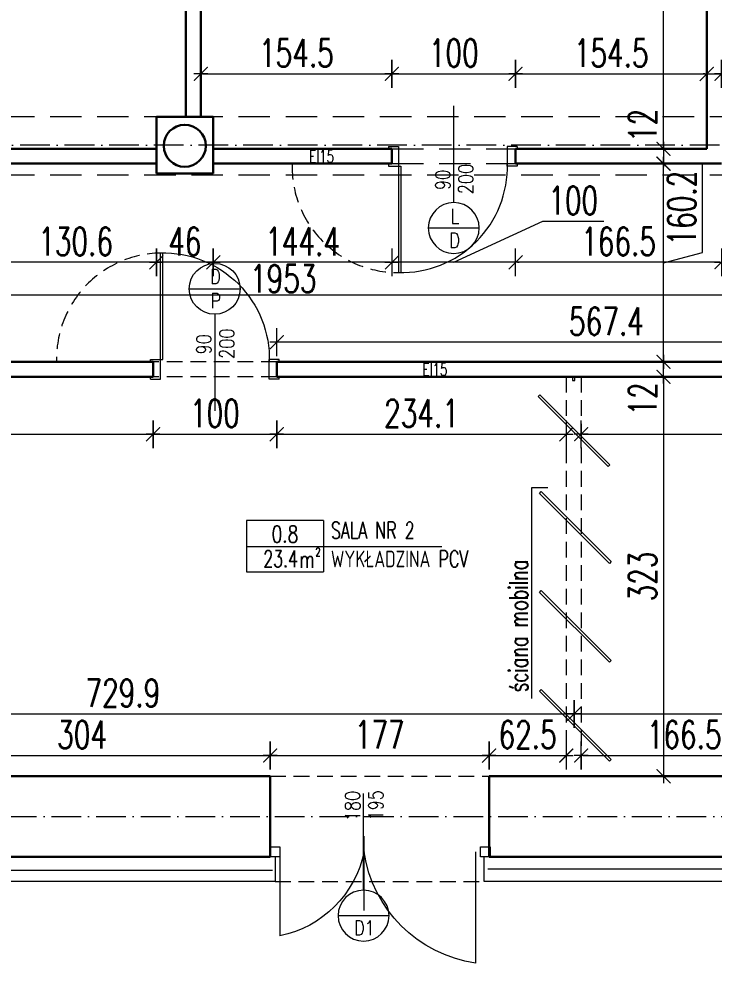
# Model space of a CAD drawing. Header units: millimetres. Extents: x -105266 to 178069, y 491 to 168574.
# Drawn here: x -44138 to -43576, y 55694 to 56457 of the extents above; entities that cross this region are included whole.
import ezdxf
from ezdxf.enums import TextEntityAlignment as Align

# ---------------------------------------------------------------- set-up
doc = ezdxf.new("R2010")
doc.units = ezdxf.units.MM
doc.linetypes.add('ACAD_ISO10W100', pattern=[18, 12, -3, 0, -3])
doc.linetypes.add('DASHED', pattern=[19.05, 12.7, -6.35])
doc.layers.get('defpoints').update_dxf_attribs({"color": 4})
for name, color, linetype, lineweight in [('A-izolacja', 4, 'BATTING', 5), ('A-murowane', 2, 'Continuous', 30), ('A-nad', 4, 'DASHED', 15), ('A-wykończenia', 6, 'Continuous', 13), ('A01_OSIE', 9, 'ACAD_ISO10W100', 9), ('A05_SCIANY', 1, 'Continuous', 20), ('A07_DRZWI_OKNA', 4, 'Continuous', 5), ('A08_OPIS DRZWI_OKIEN', 9, 'Continuous', 9), ('A16_OPIS_POM', 2, 'Continuous', 9), ('A17_OPIS_WARSTW', 32, 'Continuous', 9), ('stolarka', 1, 'Continuous', 5)]:
    doc.layers.add(name, color=color, linetype=linetype, lineweight=lineweight)
doc.styles.add('ROMANS', font='romans', dxfattribs={"width": 0.7})
doc.styles.add('WYM', font='ROMANS.SHX', dxfattribs={"width": 0.75})
doc.linetypes.add('BATTING', pattern='A,0.00254,-2.54,[134,ltypeshp.shx,S=2.54,R=0,X=-2.54,Y=0],-5.08,[134,ltypeshp.shx,S=2.54,R=180,X=2.54,Y=0],-2.54', length=10.16254)
doc.dimstyles.new('PM-100', dxfattribs={"dimscale": 2.8, "dimtxt": 8, "dimasz": 0.5, "dimexe": 0, "dimexo": 0, "dimgap": 2, "dimtad": 1, "dimdec": 1, "dimrnd": 0.1, "dimzin": 13, "dimdsep": 46, "dimtxsty": 'ROMANS', "dimblk": 'Q', "dimcen": 0, "dimse1": 1, "dimse2": 1, "dimclrd": 256, "dimclre": 251, "dimclrt": 41, "dimadec": 1, "dimazin": 0, "dimtfac": 1, "dimtdec": 1, "dimtix": 1, "dimtmove": 1, "dimatfit": 0, "dimldrblk": 'NONE', "dimfxl": 1, "dimtolj": 1, "dimtzin": 13, "dimlwd": -1, "dimlwe": 0, "dimarcsym": 0})

# ---------------------------------------------------------------- blocks, each defined once
blk = doc.blocks.new('drzwi opis')
for p, q in [((-29.3, 124.9), (29.3, 124.9)), ((0, 95.6), (0, -15.6))]:
    blk.add_line(p, q)
blk.add_circle((0, 124.9), 29.3)
at = {"style": 'ROMANS', "width": 0.7}
for tag, p in [('WDNR', (1.1, 127.5)), ('WDPPOZ', (0, 102.7))]:
    blk.add_attdef(tag, text='', height=17, dxfattribs=at).set_placement(p, align=Align.CENTER)
for tag, p in [('WDS', (-4.1, -6)), ('WDH', (22.5, -6.4))]:
    blk.add_attdef(tag, text='', height=17, rotation=90, dxfattribs=at).set_placement(p, align=Align.CENTER)
blk = doc.blocks.new('opis-pomieszczenie')
for p, q in [((0, 21.79), (0, -21.42)), ((-64.77, 0), (99.88, 0))]:
    blk.add_line(p, q)
blk.add_lwpolyline([(0, 21.79), (-64.77, 21.79), (-64.77, -21.42), (0, -21.42)])
at = {"style": 'ROMANS', "width": 0.7}
for s, height, p in [('2', 7.15, (-4.55, -8.35)), ('m', 14.3, (-13.79, -17.95))]:
    blk.add_text(s, height=height, dxfattribs=at).set_placement(p, align=Align.CENTER)
blk.add_attdef('NR', text='', height=14.3, dxfattribs=at).set_placement((-32.39, 2.83), align=Align.CENTER)
for tag, p in [('POMIESZCZENIE', (6.3, 3.88)), ('POS', (6.3, -17.57))]:
    blk.add_attdef(tag, p, '', height=14.3, dxfattribs=at)
blk.add_attdef('POW', text='', height=14.3, dxfattribs=at).set_placement((-27, -17.41), align=Align.RIGHT)
blk = doc.blocks.new('Q')
for p, q in [((0, 8), (0, -8)), ((-4, 0), (4, 0))]:
    blk.add_line(p, q)
at = {"const_width": 0.7}
blk.add_lwpolyline([(4, 4), (-4, -4)], dxfattribs=at)
blk = doc.blocks.new('*D138')
at = {"layer": 'A17_OPIS_WARSTW', "transparency": 16777216}
blk.add_line((-43616.63, 56166.24), (-43616.63, 55846.04), dxfattribs=at)
at = {"layer": 'defpoints', "color": 0, "transparency": 16777216}
for p in [(-43915.71, 56167.64), (-43745.71, 55844.64), (-43616.63, 55844.64)]:
    blk.add_point(p, dxfattribs=at)
at = {"layer": 'A17_OPIS_WARSTW', "transparency": 16777216, "xscale": 1.399999999999999, "yscale": 1.399999999999999, "zscale": 1.399999999999999}
for p, rotation in [((-43616.63, 56167.64), 90), ((-43616.63, 55844.64), 270)]:
    blk.add_blockref('Q', p, dxfattribs=dict(at, rotation=rotation))
at = {"layer": 'A17_OPIS_WARSTW', "color": 41, "transparency": 16777216, "insert": (-43633.43, 56006.14), "char_height": 22.4, "attachment_point": 5, "rotation": 90, "style": 'ROMANS'}
blk.add_mtext('\\A1;323', dxfattribs=at)
blk = doc.blocks.new('_None')
blk = doc.blocks.new('*D139')
at = {"layer": 'A17_OPIS_WARSTW', "transparency": 16777216}
for p, q in [((-43616.63, 56181.04), (-43616.63, 56338.44)), ((-43585.01, 56268.03), (-43585.01, 56339.71)), ((-43616.63, 56259.74), (-43585.01, 56268.03))]:
    blk.add_line(p, q, dxfattribs=at)
at = {"layer": 'defpoints', "color": 0, "transparency": 16777216}
for p in [(-43616.63, 56339.84), (-43616.63, 56339.84), (-43616.63, 56179.64)]:
    blk.add_point(p, dxfattribs=at)
at = {"layer": 'A17_OPIS_WARSTW', "transparency": 16777216, "xscale": 1.399999999999999, "yscale": 1.399999999999999, "zscale": 1.399999999999999}
for p, rotation in [((-43616.63, 56339.84), 90), ((-43616.63, 56179.64), 270)]:
    blk.add_blockref('Q', p, dxfattribs=dict(at, rotation=rotation))
at = {"layer": 'A17_OPIS_WARSTW', "color": 41, "transparency": 16777216, "insert": (-43601.81, 56303.87), "char_height": 22.4, "attachment_point": 5, "rotation": 90, "style": 'ROMANS'}
blk.add_mtext('\\A1;160.2', dxfattribs=at)
blk = doc.blocks.new('*D140')
at = {"layer": 'A17_OPIS_WARSTW', "transparency": 16777216}
for p, q in [((-43616.63, 56181.04), (-43616.63, 56182.44)), ((-43616.63, 56167.64), (-43616.63, 56179.64)), ((-43616.63, 56166.24), (-43616.63, 56164.84))]:
    blk.add_line(p, q, dxfattribs=at)
at = {"layer": 'defpoints', "color": 0, "transparency": 16777216}
for p in [(-43616.63, 56179.64), (-43616.63, 56179.64), (-43616.63, 56167.64)]:
    blk.add_point(p, dxfattribs=at)
at = {"layer": 'A17_OPIS_WARSTW', "transparency": 16777216, "xscale": 1.399999999999999, "yscale": 1.399999999999999, "zscale": 1.399999999999999}
for p, rotation in [((-43616.63, 56179.64), 270), ((-43616.63, 56167.64), 90)]:
    blk.add_blockref('Q', p, dxfattribs=dict(at, rotation=rotation))
at = {"layer": 'A17_OPIS_WARSTW', "color": 41, "transparency": 16777216, "insert": (-43633.43, 56149.64), "char_height": 22.4, "attachment_point": 5, "rotation": 90, "style": 'ROMANS'}
blk.add_mtext('\\A1;12', dxfattribs=at)
blk = doc.blocks.new('*D143')
at = {"layer": 'A17_OPIS_WARSTW', "transparency": 16777216}
blk.add_line((-44911.31, 56233.7), (-42961.11, 56233.7), dxfattribs=at)
at = {"layer": 'defpoints', "color": 0, "transparency": 16777216}
for p in [(-42959.71, 56320.55), (-44912.71, 56315.55), (-42959.71, 56233.7)]:
    blk.add_point(p, dxfattribs=at)
at = {"layer": 'A17_OPIS_WARSTW', "transparency": 16777216, "xscale": 1.399999999999999, "yscale": 1.399999999999999, "zscale": 1.399999999999999, "rotation": 180}
blk.add_blockref('Q', (-44912.71, 56233.7), dxfattribs=at)
at = {"layer": 'A17_OPIS_WARSTW', "transparency": 16777216, "xscale": 1.399999999999999, "yscale": 1.399999999999999, "zscale": 1.399999999999999}
blk.add_blockref('Q', (-42959.71, 56233.7), dxfattribs=at)
at = {"layer": 'A17_OPIS_WARSTW', "color": 41, "transparency": 16777216, "insert": (-43924.1, 56246.9), "char_height": 22.4, "attachment_point": 5, "style": 'ROMANS'}
blk.add_mtext('\\A1;1953', dxfattribs=at)
blk = doc.blocks.new('*D147')
at = {"layer": 'A17_OPIS_WARSTW', "transparency": 16777216}
blk.add_line((-44417.31, 55895.1), (-43690.21, 55895.1), dxfattribs=at)
at = {"layer": 'defpoints', "color": 0, "transparency": 16777216}
for p in [(-44418.71, 55895.1), (-43688.81, 55895.1), (-43688.81, 55895.1)]:
    blk.add_point(p, dxfattribs=at)
at = {"layer": 'A17_OPIS_WARSTW', "transparency": 16777216, "xscale": 1.399999999999999, "yscale": 1.399999999999999, "zscale": 1.399999999999999, "rotation": 180}
blk.add_blockref('Q', (-44418.71, 55895.1), dxfattribs=at)
at = {"layer": 'A17_OPIS_WARSTW', "transparency": 16777216, "xscale": 1.399999999999999, "yscale": 1.399999999999999, "zscale": 1.399999999999999}
blk.add_blockref('Q', (-43688.81, 55895.1), dxfattribs=at)
at = {"layer": 'A17_OPIS_WARSTW', "color": 41, "transparency": 16777216, "insert": (-44053.76, 55911.9), "char_height": 22.4, "attachment_point": 5, "style": 'ROMANS'}
blk.add_mtext('\\A1;729.9', dxfattribs=at)
blk = doc.blocks.new('*D148')
at = {"layer": 'A17_OPIS_WARSTW', "transparency": 16777216}
blk.add_line((-43687.41, 55895.1), (-42961.11, 55895.1), dxfattribs=at)
at = {"layer": 'defpoints', "color": 0, "transparency": 16777216}
for p in [(-43688.81, 55895.1), (-42959.71, 55895.1), (-42959.71, 55867.79)]:
    blk.add_point(p, dxfattribs=at)
at = {"layer": 'A17_OPIS_WARSTW', "transparency": 16777216, "xscale": 1.399999999999999, "yscale": 1.399999999999999, "zscale": 1.399999999999999, "rotation": 180}
blk.add_blockref('Q', (-43688.81, 55895.1), dxfattribs=at)
at = {"layer": 'A17_OPIS_WARSTW', "transparency": 16777216, "xscale": 1.399999999999999, "yscale": 1.399999999999999, "zscale": 1.399999999999999}
blk.add_blockref('Q', (-42959.71, 55895.1), dxfattribs=at)
at = {"layer": 'A17_OPIS_WARSTW', "color": 41, "transparency": 16777216, "insert": (-43324.26, 55911.9), "char_height": 22.4, "attachment_point": 5, "style": 'ROMANS'}
blk.add_mtext('\\A1;729.1', dxfattribs=at)
blk = doc.blocks.new('A$C18E77E54')
at = {"layer": 'stolarka'}
for p, q in [((158, -3), (158, 87)), ((0, -3), (0, 65)), ((68, 44.49), (68, -15.73))]:
    blk.add_line(p, q, dxfattribs=at)
for centre, radius, start, end in [((173.5, -18.5), 106.63, 98.35712, 171.64288), ((-17.65, -20.65), 87.45, 11.64626, 78.35374)]:
    blk.add_arc(centre, radius, start, end, dxfattribs=at)
blk = doc.blocks.new('*D311')
at = {"layer": 'A17_OPIS_WARSTW', "transparency": 16777216}
blk.add_line((-43616.63, 56353.24), (-43616.63, 56863.74), dxfattribs=at)
at = {"layer": 'defpoints', "color": 0, "transparency": 16777216}
for p in [(-43935.71, 56865.14), (-43616.63, 56865.14), (-43736.21, 56351.84)]:
    blk.add_point(p, dxfattribs=at)
at = {"layer": 'A17_OPIS_WARSTW', "transparency": 16777216, "xscale": 1.399999999999999, "yscale": 1.399999999999999, "zscale": 1.399999999999999}
for p, rotation in [((-43616.63, 56865.14), 90), ((-43616.63, 56351.84), 270)]:
    blk.add_blockref('Q', p, dxfattribs=dict(at, rotation=rotation))
at = {"layer": 'A17_OPIS_WARSTW', "color": 41, "transparency": 16777216, "insert": (-43633.43, 56608.49), "char_height": 22.4, "attachment_point": 5, "rotation": 90, "style": 'ROMANS'}
blk.add_mtext('\\A1;513.3', dxfattribs=at)
blk = doc.blocks.new('A$C0E2605D4')
at = {"layer": 'A07_DRZWI_OKNA', "color": 0, "linetype": 'ByBlock'}
for p, q in [((-2, 2), (-2, -6)), ((-2, 2), (0, 2)), ((12, 2), (14, 2)), ((14, 2), (14, -6)), ((-2, -6), (14, -6)), ((-2, -102), (-2, -94)), ((14, -92), (99.97, -92)), ((14, -94), (100, -94)), ((14, -102), (14, -94)), ((-2, -102), (0, -102)), ((12, -102), (14, -102))]:
    blk.add_line(p, q, dxfattribs=at)
at = {"layer": 'A07_DRZWI_OKNA', "ltscale": 0.9}
for p, q in [((-2, -94), (14, -94)), ((14, -94), (14, -92))]:
    blk.add_line(p, q, dxfattribs=at)
at = {"layer": 'A07_DRZWI_OKNA', "color": 0, "linetype": 'ByBlock'}
blk.add_arc((14.45, -91.55), 85.59, 358.36265, 91.63735, dxfattribs=at)
blk = doc.blocks.new('*D331')
at = {"layer": 'A17_OPIS_WARSTW', "ltscale": 0.9, "transparency": 16777216}
blk.add_line((-43989.31, 56412.44), (-43837.61, 56412.44), dxfattribs=at)
at = {"layer": 'defpoints', "color": 0, "ltscale": 0.9, "transparency": 16777216}
for p in [(-43836.21, 56412.44), (-43990.71, 56377.82), (-43836.21, 56351.84)]:
    blk.add_point(p, dxfattribs=at)
at = {"layer": 'A17_OPIS_WARSTW', "ltscale": 0.9, "transparency": 16777216, "xscale": 1.399999999999999, "yscale": 1.399999999999999, "zscale": 1.399999999999999, "rotation": 180}
blk.add_blockref('Q', (-43990.71, 56412.44), dxfattribs=at)
at = {"layer": 'A17_OPIS_WARSTW', "ltscale": 0.9, "transparency": 16777216, "xscale": 1.399999999999999, "yscale": 1.399999999999999, "zscale": 1.399999999999999}
blk.add_blockref('Q', (-43836.21, 56412.44), dxfattribs=at)
at = {"layer": 'A17_OPIS_WARSTW', "color": 41, "ltscale": 0.9, "transparency": 16777216, "insert": (-43913.46, 56429.24), "char_height": 22.4, "attachment_point": 5, "style": 'ROMANS'}
blk.add_mtext('\\A1;154.5', dxfattribs=at)
blk = doc.blocks.new('*D169')
at = {"layer": 'A17_OPIS_WARSTW', "ltscale": 0.9, "transparency": 16777216}
blk.add_line((-43834.81, 56412.44), (-43737.61, 56412.44), dxfattribs=at)
at = {"layer": 'defpoints', "color": 0, "ltscale": 0.9, "transparency": 16777216}
for p in [(-43736.21, 56412.44), (-43836.21, 56351.84), (-43736.21, 56351.84)]:
    blk.add_point(p, dxfattribs=at)
at = {"layer": 'A17_OPIS_WARSTW', "ltscale": 0.9, "transparency": 16777216, "xscale": 1.399999999999999, "yscale": 1.399999999999999, "zscale": 1.399999999999999, "rotation": 180}
blk.add_blockref('Q', (-43836.21, 56412.44), dxfattribs=at)
at = {"layer": 'A17_OPIS_WARSTW', "ltscale": 0.9, "transparency": 16777216, "xscale": 1.399999999999999, "yscale": 1.399999999999999, "zscale": 1.399999999999999}
blk.add_blockref('Q', (-43736.21, 56412.44), dxfattribs=at)
at = {"layer": 'A17_OPIS_WARSTW', "color": 41, "ltscale": 0.9, "transparency": 16777216, "insert": (-43786.21, 56429.24), "char_height": 22.4, "attachment_point": 5, "style": 'ROMANS'}
blk.add_mtext('\\A1;100', dxfattribs=at)
blk = doc.blocks.new('*D170')
at = {"layer": 'A17_OPIS_WARSTW', "ltscale": 0.9, "transparency": 16777216}
blk.add_line((-43734.81, 56412.44), (-43583.11, 56412.44), dxfattribs=at)
at = {"layer": 'defpoints', "color": 0, "ltscale": 0.9, "transparency": 16777216}
for p in [(-43581.71, 56412.44), (-43736.21, 56351.84), (-43581.71, 56351.84)]:
    blk.add_point(p, dxfattribs=at)
at = {"layer": 'A17_OPIS_WARSTW', "ltscale": 0.9, "transparency": 16777216, "xscale": 1.399999999999999, "yscale": 1.399999999999999, "zscale": 1.399999999999999, "rotation": 180}
blk.add_blockref('Q', (-43736.21, 56412.44), dxfattribs=at)
at = {"layer": 'A17_OPIS_WARSTW', "ltscale": 0.9, "transparency": 16777216, "xscale": 1.399999999999999, "yscale": 1.399999999999999, "zscale": 1.399999999999999}
blk.add_blockref('Q', (-43581.71, 56412.44), dxfattribs=at)
at = {"layer": 'A17_OPIS_WARSTW', "color": 41, "ltscale": 0.9, "transparency": 16777216, "insert": (-43658.96, 56429.24), "char_height": 22.4, "attachment_point": 5, "style": 'ROMANS'}
blk.add_mtext('\\A1;154.5', dxfattribs=at)
blk = doc.blocks.new('*D337')
at = {"layer": 'A17_OPIS_WARSTW', "ltscale": 0.9, "transparency": 16777216}
blk.add_line((-44237.31, 55861.45), (-43936.11, 55861.45), dxfattribs=at)
at = {"layer": 'defpoints', "color": 0, "ltscale": 0.9, "transparency": 16777216}
for p in [(-43934.71, 55861.45), (-44238.71, 55844.64), (-43934.71, 55844.64)]:
    blk.add_point(p, dxfattribs=at)
at = {"layer": 'A17_OPIS_WARSTW', "ltscale": 0.9, "transparency": 16777216, "xscale": 1.399999999999999, "yscale": 1.399999999999999, "zscale": 1.399999999999999, "rotation": 180}
blk.add_blockref('Q', (-44238.71, 55861.45), dxfattribs=at)
at = {"layer": 'A17_OPIS_WARSTW', "ltscale": 0.9, "transparency": 16777216, "xscale": 1.399999999999999, "yscale": 1.399999999999999, "zscale": 1.399999999999999}
blk.add_blockref('Q', (-43934.71, 55861.45), dxfattribs=at)
at = {"layer": 'A17_OPIS_WARSTW', "color": 41, "ltscale": 0.9, "transparency": 16777216, "insert": (-44086.71, 55878.25), "char_height": 22.4, "attachment_point": 5, "style": 'ROMANS'}
blk.add_mtext('\\A1;304', dxfattribs=at)
blk = doc.blocks.new('*D338')
at = {"layer": 'A17_OPIS_WARSTW', "ltscale": 0.9, "transparency": 16777216}
blk.add_line((-43933.31, 55861.45), (-43759.11, 55861.45), dxfattribs=at)
at = {"layer": 'defpoints', "color": 0, "ltscale": 0.9, "transparency": 16777216}
for p in [(-43757.71, 55861.45), (-43934.71, 55844.64), (-43757.71, 55844.64)]:
    blk.add_point(p, dxfattribs=at)
at = {"layer": 'A17_OPIS_WARSTW', "ltscale": 0.9, "transparency": 16777216, "xscale": 1.399999999999999, "yscale": 1.399999999999999, "zscale": 1.399999999999999, "rotation": 180}
blk.add_blockref('Q', (-43934.71, 55861.45), dxfattribs=at)
at = {"layer": 'A17_OPIS_WARSTW', "ltscale": 0.9, "transparency": 16777216, "xscale": 1.399999999999999, "yscale": 1.399999999999999, "zscale": 1.399999999999999}
blk.add_blockref('Q', (-43757.71, 55861.45), dxfattribs=at)
at = {"layer": 'A17_OPIS_WARSTW', "color": 41, "ltscale": 0.9, "transparency": 16777216, "insert": (-43846.21, 55878.25), "char_height": 22.4, "attachment_point": 5, "style": 'ROMANS'}
blk.add_mtext('\\A1;177', dxfattribs=at)
blk = doc.blocks.new('*D339')
at = {"layer": 'A17_OPIS_WARSTW', "ltscale": 0.9, "transparency": 16777216}
blk.add_line((-43756.31, 55861.45), (-43696.61, 55861.45), dxfattribs=at)
at = {"layer": 'defpoints', "color": 0, "ltscale": 0.9, "transparency": 16777216}
for p in [(-43695.21, 55861.45), (-43757.71, 55844.64), (-43695.21, 55844.64)]:
    blk.add_point(p, dxfattribs=at)
at = {"layer": 'A17_OPIS_WARSTW', "ltscale": 0.9, "transparency": 16777216, "xscale": 1.399999999999999, "yscale": 1.399999999999999, "zscale": 1.399999999999999, "rotation": 180}
blk.add_blockref('Q', (-43757.71, 55861.45), dxfattribs=at)
at = {"layer": 'A17_OPIS_WARSTW', "ltscale": 0.9, "transparency": 16777216, "xscale": 1.399999999999999, "yscale": 1.399999999999999, "zscale": 1.399999999999999}
blk.add_blockref('Q', (-43695.21, 55861.45), dxfattribs=at)
at = {"layer": 'A17_OPIS_WARSTW', "color": 41, "ltscale": 0.9, "transparency": 16777216, "insert": (-43726.46, 55878.25), "char_height": 22.4, "attachment_point": 5, "style": 'ROMANS'}
blk.add_mtext('\\A1;62.5', dxfattribs=at)
blk = doc.blocks.new('*D340')
at = {"layer": 'A17_OPIS_WARSTW', "ltscale": 0.9, "transparency": 16777216}
blk.add_line((-43681.81, 55861.45), (-43518.11, 55861.45), dxfattribs=at)
at = {"layer": 'defpoints', "color": 0, "ltscale": 0.9, "transparency": 16777216}
for p in [(-43516.71, 55861.45), (-43683.21, 55844.64), (-43516.71, 55844.64)]:
    blk.add_point(p, dxfattribs=at)
at = {"layer": 'A17_OPIS_WARSTW', "ltscale": 0.9, "transparency": 16777216, "xscale": 1.399999999999999, "yscale": 1.399999999999999, "zscale": 1.399999999999999, "rotation": 180}
blk.add_blockref('Q', (-43683.21, 55861.45), dxfattribs=at)
at = {"layer": 'A17_OPIS_WARSTW', "ltscale": 0.9, "transparency": 16777216, "xscale": 1.399999999999999, "yscale": 1.399999999999999, "zscale": 1.399999999999999}
blk.add_blockref('Q', (-43516.71, 55861.45), dxfattribs=at)
at = {"layer": 'A17_OPIS_WARSTW', "color": 41, "ltscale": 0.9, "transparency": 16777216, "insert": (-43599.96, 55878.25), "char_height": 22.4, "attachment_point": 5, "style": 'ROMANS'}
blk.add_mtext('\\A1;166.5', dxfattribs=at)
blk = doc.blocks.new('*D350')
at = {"layer": 'A17_OPIS_WARSTW', "ltscale": 0.9, "transparency": 16777216}
blk.add_line((-44417.31, 56121.16), (-44030.75, 56121.16), dxfattribs=at)
at = {"layer": 'defpoints', "color": 0, "ltscale": 0.9, "transparency": 16777216}
for p in [(-44029.35, 56167.64), (-44418.71, 56121.16), (-44029.35, 56121.16)]:
    blk.add_point(p, dxfattribs=at)
at = {"layer": 'A17_OPIS_WARSTW', "ltscale": 0.9, "transparency": 16777216, "xscale": 1.399999999999999, "yscale": 1.399999999999999, "zscale": 1.399999999999999, "rotation": 180}
blk.add_blockref('Q', (-44418.71, 56121.16), dxfattribs=at)
at = {"layer": 'A17_OPIS_WARSTW', "ltscale": 0.9, "transparency": 16777216, "xscale": 1.399999999999999, "yscale": 1.399999999999999, "zscale": 1.399999999999999}
blk.add_blockref('Q', (-44029.35, 56121.16), dxfattribs=at)
at = {"layer": 'A17_OPIS_WARSTW', "color": 41, "ltscale": 0.9, "transparency": 16777216, "insert": (-44224.03, 56137.96), "char_height": 22.4, "attachment_point": 5, "style": 'ROMANS'}
blk.add_mtext('\\A1;389.4', dxfattribs=at)
blk = doc.blocks.new('*D172')
at = {"layer": 'A17_OPIS_WARSTW', "ltscale": 0.9, "transparency": 16777216}
blk.add_line((-44027.95, 56121.16), (-43930.75, 56121.16), dxfattribs=at)
at = {"layer": 'defpoints', "color": 0, "ltscale": 0.9, "transparency": 16777216}
for p in [(-44029.35, 56167.64), (-43929.35, 56167.64), (-43929.35, 56121.16)]:
    blk.add_point(p, dxfattribs=at)
at = {"layer": 'A17_OPIS_WARSTW', "ltscale": 0.9, "transparency": 16777216, "xscale": 1.399999999999999, "yscale": 1.399999999999999, "zscale": 1.399999999999999, "rotation": 180}
blk.add_blockref('Q', (-44029.35, 56121.16), dxfattribs=at)
at = {"layer": 'A17_OPIS_WARSTW', "ltscale": 0.9, "transparency": 16777216, "xscale": 1.399999999999999, "yscale": 1.399999999999999, "zscale": 1.399999999999999}
blk.add_blockref('Q', (-43929.35, 56121.16), dxfattribs=at)
at = {"layer": 'A17_OPIS_WARSTW', "color": 41, "ltscale": 0.9, "transparency": 16777216, "insert": (-43979.35, 56137.96), "char_height": 22.4, "attachment_point": 5, "style": 'ROMANS'}
blk.add_mtext('\\A1;100', dxfattribs=at)
blk = doc.blocks.new('*D173')
at = {"layer": 'A17_OPIS_WARSTW', "ltscale": 0.9, "transparency": 16777216}
blk.add_line((-43927.95, 56121.16), (-43696.61, 56121.16), dxfattribs=at)
at = {"layer": 'defpoints', "color": 0, "ltscale": 0.9, "transparency": 16777216}
for p in [(-43929.35, 56167.64), (-43695.21, 56167.64), (-43695.21, 56121.16)]:
    blk.add_point(p, dxfattribs=at)
at = {"layer": 'A17_OPIS_WARSTW', "ltscale": 0.9, "transparency": 16777216, "xscale": 1.399999999999999, "yscale": 1.399999999999999, "zscale": 1.399999999999999, "rotation": 180}
blk.add_blockref('Q', (-43929.35, 56121.16), dxfattribs=at)
at = {"layer": 'A17_OPIS_WARSTW', "ltscale": 0.9, "transparency": 16777216, "xscale": 1.399999999999999, "yscale": 1.399999999999999, "zscale": 1.399999999999999}
blk.add_blockref('Q', (-43695.21, 56121.16), dxfattribs=at)
at = {"layer": 'A17_OPIS_WARSTW', "color": 41, "ltscale": 0.9, "transparency": 16777216, "insert": (-43812.28, 56137.96), "char_height": 22.4, "attachment_point": 5, "style": 'ROMANS'}
blk.add_mtext('\\A1;234.1', dxfattribs=at)
blk = doc.blocks.new('*D174')
at = {"layer": 'A17_OPIS_WARSTW', "ltscale": 0.9, "transparency": 16777216}
blk.add_line((-43681.81, 56121.16), (-43363.35, 56121.16), dxfattribs=at)
at = {"layer": 'defpoints', "color": 0, "ltscale": 0.9, "transparency": 16777216}
for p in [(-43683.21, 56167.64), (-43361.95, 56167.64), (-43361.95, 56121.16)]:
    blk.add_point(p, dxfattribs=at)
at = {"layer": 'A17_OPIS_WARSTW', "ltscale": 0.9, "transparency": 16777216, "xscale": 1.399999999999999, "yscale": 1.399999999999999, "zscale": 1.399999999999999, "rotation": 180}
blk.add_blockref('Q', (-43683.21, 56121.16), dxfattribs=at)
at = {"layer": 'A17_OPIS_WARSTW', "ltscale": 0.9, "transparency": 16777216, "xscale": 1.399999999999999, "yscale": 1.399999999999999, "zscale": 1.399999999999999}
blk.add_blockref('Q', (-43361.95, 56121.16), dxfattribs=at)
at = {"layer": 'A17_OPIS_WARSTW', "color": 41, "ltscale": 0.9, "transparency": 16777216, "insert": (-43522.58, 56137.96), "char_height": 22.4, "attachment_point": 5, "style": 'ROMANS'}
blk.add_mtext('\\A1;321.3', dxfattribs=at)
blk = doc.blocks.new('*D194')
at = {"layer": 'A17_OPIS_WARSTW', "ltscale": 0.9, "transparency": 16777216}
for p, q in [((-43583.11, 56412.44), (-43584.51, 56412.44)), ((-43581.71, 56412.44), (-43569.71, 56412.44)), ((-43568.31, 56412.44), (-43566.91, 56412.44))]:
    blk.add_line(p, q, dxfattribs=at)
at = {"layer": 'defpoints', "color": 0, "ltscale": 0.9, "transparency": 16777216}
for p in [(-43581.71, 56412.44), (-43569.71, 56412.44), (-43569.71, 56412.44)]:
    blk.add_point(p, dxfattribs=at)
at = {"layer": 'A17_OPIS_WARSTW', "ltscale": 0.9, "transparency": 16777216, "xscale": 1.399999999999999, "yscale": 1.399999999999999, "zscale": 1.399999999999999}
blk.add_blockref('Q', (-43581.71, 56412.44), dxfattribs=at)
at = {"layer": 'A17_OPIS_WARSTW', "ltscale": 0.9, "transparency": 16777216, "xscale": 1.399999999999999, "yscale": 1.399999999999999, "zscale": 1.399999999999999, "rotation": 180}
blk.add_blockref('Q', (-43569.71, 56412.44), dxfattribs=at)
at = {"layer": 'A17_OPIS_WARSTW', "color": 41, "ltscale": 0.9, "transparency": 16777216, "insert": (-43552.06, 56429.24), "char_height": 22.4, "attachment_point": 5, "style": 'ROMANS'}
blk.add_mtext('\\A1;12', dxfattribs=at)
blk = doc.blocks.new('*D370')
at = {"layer": 'A17_OPIS_WARSTW', "ltscale": 0.9, "transparency": 16777216}
blk.add_line((-43363.35, 56195.56), (-43927.95, 56195.56), dxfattribs=at)
at = {"layer": 'defpoints', "color": 0, "ltscale": 0.9, "transparency": 16777216}
for p in [(-43929.35, 56195.56), (-43929.35, 56179.64), (-43361.95, 56179.64)]:
    blk.add_point(p, dxfattribs=at)
at = {"layer": 'A17_OPIS_WARSTW', "ltscale": 0.9, "transparency": 16777216, "xscale": 1.399999999999999, "yscale": 1.399999999999999, "zscale": 1.399999999999999, "rotation": 180}
blk.add_blockref('Q', (-43929.35, 56195.56), dxfattribs=at)
at = {"layer": 'A17_OPIS_WARSTW', "ltscale": 0.9, "transparency": 16777216, "xscale": 1.399999999999999, "yscale": 1.399999999999999, "zscale": 1.399999999999999}
blk.add_blockref('Q', (-43361.95, 56195.56), dxfattribs=at)
at = {"layer": 'A17_OPIS_WARSTW', "color": 41, "ltscale": 0.9, "transparency": 16777216, "insert": (-43662.82, 56212.36), "char_height": 22.4, "attachment_point": 5, "style": 'ROMANS'}
blk.add_mtext('\\A1;567.4', dxfattribs=at)
blk = doc.blocks.new('*D212')
at = {"layer": 'A17_OPIS_WARSTW', "ltscale": 0.9, "transparency": 16777216}
blk.add_line((-43571.11, 56260.14), (-43734.81, 56260.14), dxfattribs=at)
at = {"layer": 'defpoints', "color": 0, "ltscale": 0.9, "transparency": 16777216}
for p in [(-43736.21, 56339.84), (-43569.71, 56339.84), (-43736.21, 56260.14)]:
    blk.add_point(p, dxfattribs=at)
at = {"layer": 'A17_OPIS_WARSTW', "ltscale": 0.9, "transparency": 16777216, "xscale": 1.399999999999999, "yscale": 1.399999999999999, "zscale": 1.399999999999999, "rotation": 180}
blk.add_blockref('Q', (-43736.21, 56260.14), dxfattribs=at)
at = {"layer": 'A17_OPIS_WARSTW', "ltscale": 0.9, "transparency": 16777216, "xscale": 1.399999999999999, "yscale": 1.399999999999999, "zscale": 1.399999999999999}
blk.add_blockref('Q', (-43569.71, 56260.14), dxfattribs=at)
at = {"layer": 'A17_OPIS_WARSTW', "color": 41, "ltscale": 0.9, "transparency": 16777216, "insert": (-43652.96, 56276.94), "char_height": 22.4, "attachment_point": 5, "style": 'ROMANS'}
blk.add_mtext('\\A1;166.5', dxfattribs=at)
blk = doc.blocks.new('*D373')
at = {"layer": 'A17_OPIS_WARSTW', "ltscale": 0.9, "transparency": 16777216}
for p, q in [((-43786.21, 56260.14), (-43714.29, 56293.27)), ((-43714.29, 56293.27), (-43665.01, 56293.27)), ((-43837.61, 56260.14), (-43839.01, 56260.14)), ((-43736.21, 56260.14), (-43836.21, 56260.14)), ((-43736.21, 56260.14), (-43836.21, 56260.14)), ((-43734.81, 56260.14), (-43733.41, 56260.14))]:
    blk.add_line(p, q, dxfattribs=at)
at = {"layer": 'defpoints', "color": 0, "ltscale": 0.9, "transparency": 16777216}
for p in [(-43836.21, 56345.84), (-43736.21, 56339.84), (-43836.21, 56260.14)]:
    blk.add_point(p, dxfattribs=at)
at = {"layer": 'A17_OPIS_WARSTW', "ltscale": 0.9, "transparency": 16777216, "xscale": 1.399999999999999, "yscale": 1.399999999999999, "zscale": 1.399999999999999}
blk.add_blockref('Q', (-43836.21, 56260.14), dxfattribs=at)
at = {"layer": 'A17_OPIS_WARSTW', "ltscale": 0.9, "transparency": 16777216, "xscale": 1.399999999999999, "yscale": 1.399999999999999, "zscale": 1.399999999999999, "rotation": 180}
blk.add_blockref('Q', (-43736.21, 56260.14), dxfattribs=at)
at = {"layer": 'A17_OPIS_WARSTW', "color": 41, "ltscale": 0.9, "transparency": 16777216, "insert": (-43689.65, 56310.07), "char_height": 22.4, "attachment_point": 5, "style": 'ROMANS'}
blk.add_mtext('\\A1;100', dxfattribs=at)
blk = doc.blocks.new('*D374')
at = {"layer": 'A17_OPIS_WARSTW', "ltscale": 0.9, "transparency": 16777216}
blk.add_line((-43837.61, 56260.14), (-43979.25, 56260.14), dxfattribs=at)
at = {"layer": 'defpoints', "color": 0, "ltscale": 0.9, "transparency": 16777216}
for p in [(-43836.21, 56345.84), (-43980.65, 56339.84), (-43980.65, 56260.14)]:
    blk.add_point(p, dxfattribs=at)
at = {"layer": 'A17_OPIS_WARSTW', "ltscale": 0.9, "transparency": 16777216, "xscale": 1.399999999999999, "yscale": 1.399999999999999, "zscale": 1.399999999999999, "rotation": 180}
blk.add_blockref('Q', (-43980.65, 56260.14), dxfattribs=at)
at = {"layer": 'A17_OPIS_WARSTW', "ltscale": 0.9, "transparency": 16777216, "xscale": 1.399999999999999, "yscale": 1.399999999999999, "zscale": 1.399999999999999}
blk.add_blockref('Q', (-43836.21, 56260.14), dxfattribs=at)
at = {"layer": 'A17_OPIS_WARSTW', "color": 41, "ltscale": 0.9, "transparency": 16777216, "insert": (-43908.43, 56276.94), "char_height": 22.4, "attachment_point": 5, "style": 'ROMANS'}
blk.add_mtext('\\A1;144.4', dxfattribs=at)
blk = doc.blocks.new('*D375')
at = {"layer": 'A17_OPIS_WARSTW', "ltscale": 0.9, "transparency": 16777216}
blk.add_line((-43982.05, 56260.14), (-44025.25, 56260.14), dxfattribs=at)
at = {"layer": 'defpoints', "color": 0, "ltscale": 0.9, "transparency": 16777216}
for p in [(-44026.65, 56339.84), (-43980.65, 56339.84), (-44026.65, 56260.14)]:
    blk.add_point(p, dxfattribs=at)
at = {"layer": 'A17_OPIS_WARSTW', "ltscale": 0.9, "transparency": 16777216, "xscale": 1.399999999999999, "yscale": 1.399999999999999, "zscale": 1.399999999999999, "rotation": 180}
blk.add_blockref('Q', (-44026.65, 56260.14), dxfattribs=at)
at = {"layer": 'A17_OPIS_WARSTW', "ltscale": 0.9, "transparency": 16777216, "xscale": 1.399999999999999, "yscale": 1.399999999999999, "zscale": 1.399999999999999}
blk.add_blockref('Q', (-43980.65, 56260.14), dxfattribs=at)
at = {"layer": 'A17_OPIS_WARSTW', "color": 41, "ltscale": 0.9, "transparency": 16777216, "insert": (-44003.65, 56276.94), "char_height": 22.4, "attachment_point": 5, "style": 'ROMANS'}
blk.add_mtext('\\A1;46', dxfattribs=at)
blk = doc.blocks.new('*D376')
at = {"layer": 'A17_OPIS_WARSTW', "ltscale": 0.9, "transparency": 16777216}
blk.add_line((-44028.05, 56260.14), (-44155.81, 56260.14), dxfattribs=at)
at = {"layer": 'defpoints', "color": 0, "ltscale": 0.9, "transparency": 16777216}
for p in [(-44157.21, 56345.84), (-44026.65, 56339.84), (-44157.21, 56260.14)]:
    blk.add_point(p, dxfattribs=at)
at = {"layer": 'A17_OPIS_WARSTW', "ltscale": 0.9, "transparency": 16777216, "xscale": 1.399999999999999, "yscale": 1.399999999999999, "zscale": 1.399999999999999, "rotation": 180}
blk.add_blockref('Q', (-44157.21, 56260.14), dxfattribs=at)
at = {"layer": 'A17_OPIS_WARSTW', "ltscale": 0.9, "transparency": 16777216, "xscale": 1.399999999999999, "yscale": 1.399999999999999, "zscale": 1.399999999999999}
blk.add_blockref('Q', (-44026.65, 56260.14), dxfattribs=at)
at = {"layer": 'A17_OPIS_WARSTW', "color": 41, "ltscale": 0.9, "transparency": 16777216, "insert": (-44091.93, 56276.94), "char_height": 22.4, "attachment_point": 5, "style": 'ROMANS'}
blk.add_mtext('\\A1;130.6', dxfattribs=at)
blk = doc.blocks.new('*D220')
at = {"layer": 'A17_OPIS_WARSTW', "ltscale": 0.9, "transparency": 16777216}
for p, q in [((-43616.63, 56353.24), (-43616.63, 56354.64)), ((-43616.63, 56351.84), (-43616.63, 56339.84)), ((-43616.63, 56338.44), (-43616.63, 56337.04))]:
    blk.add_line(p, q, dxfattribs=at)
at = {"layer": 'defpoints', "color": 0, "ltscale": 0.9, "transparency": 16777216}
for p in [(-43616.63, 56351.84), (-43616.63, 56339.84), (-43616.22, 56339.84)]:
    blk.add_point(p, dxfattribs=at)
at = {"layer": 'A17_OPIS_WARSTW', "ltscale": 0.9, "transparency": 16777216, "xscale": 1.399999999999999, "yscale": 1.399999999999999, "zscale": 1.399999999999999}
for p, rotation in [((-43616.63, 56351.84), 270), ((-43616.63, 56339.84), 90)]:
    blk.add_blockref('Q', p, dxfattribs=dict(at, rotation=rotation))
at = {"layer": 'A17_OPIS_WARSTW', "color": 41, "ltscale": 0.9, "transparency": 16777216, "insert": (-43633.43, 56370.76), "char_height": 22.4, "attachment_point": 5, "rotation": 90, "style": 'ROMANS'}
blk.add_mtext('\\A1;12', dxfattribs=at)

msp = doc.modelspace()

# ---------------------------------------------------------------- linework, layer by layer
at = {"layer": 'A-izolacja', "ltscale": 0.9}
for p, q in [((-43758.71, 55769.96), (-43514.71, 55769.96)), ((-44240.71, 55768.66), (-43932.71, 55768.66))]:
    msp.add_line(p, q, dxfattribs=at)
at = {"layer": 'A-murowane'}
for p, q in [((-44002.71, 56865.14), (-44002.71, 56377.82)), ((-43990.71, 56865.14), (-43990.71, 56377.82)), ((-43581.71, 56865.14), (-43581.71, 56351.84)), ((-44026.65, 56377.82), (-43980.65, 56377.82)), ((-44026.65, 56331.9), (-44026.65, 56377.82)), ((-43980.65, 56377.82), (-43980.65, 56331.9)), ((-44026.65, 56351.84), (-44157.21, 56351.84)), ((-43836.21, 56351.84), (-43980.65, 56351.84)), ((-43836.21, 56339.84), (-43836.21, 56351.84)), ((-43581.71, 56351.84), (-43736.21, 56351.84)), ((-43736.21, 56339.84), (-43736.21, 56351.84)), ((-44026.65, 56339.84), (-44157.21, 56339.84)), ((-43836.21, 56339.84), (-43980.65, 56339.84)), ((-43569.71, 56339.84), (-43736.21, 56339.84)), ((-43980.65, 56331.9), (-44026.65, 56331.9)), ((-44029.35, 56179.64), (-44029.35, 56167.64)), ((-44029.35, 56179.64), (-44029.35, 56167.64)), ((-43929.35, 56179.64), (-43361.95, 56179.64)), ((-43929.35, 56179.64), (-43929.35, 56167.64)), ((-43915.71, 56167.64), (-43929.35, 56167.64)), ((-43915.71, 56167.64), (-43695.21, 56167.64)), ((-43695.21, 56167.64), (-43361.95, 56167.64)), ((-44238.71, 55844.64), (-43934.71, 55844.64)), ((-43934.71, 55844.64), (-43934.71, 55779.64)), ((-43757.71, 55844.64), (-43516.71, 55844.64)), ((-43757.71, 55844.64), (-43757.71, 55779.64)), ((-44238.71, 55779.64), (-43934.71, 55779.64)), ((-43757.71, 55779.64), (-43516.71, 55779.64))]:
    msp.add_line(p, q, dxfattribs=at)
for points in [[(-44029.35, 56179.64), (-44495.71, 56179.64)], [(-44029.35, 56167.64), (-44418.71, 56167.64)], [(-44029.35, 56167.64), (-44418.71, 56167.64)]]:
    msp.add_lwpolyline(points, dxfattribs=at)
msp.add_circle((-44003.71, 56354.3), 17, dxfattribs=at)
at = {"layer": 'A-nad', "ltscale": 2}
for p, q in [((-44912.71, 56377.89), (-42959.71, 56377.89)), ((-43836.21, 56351.84), (-43736.21, 56351.84)), ((-43836.21, 56339.84), (-43736.21, 56339.84)), ((-44912.71, 56330.7), (-42959.71, 56330.7))]:
    msp.add_line(p, q, dxfattribs=at)
at = {"layer": 'A-nad'}
for p, q in [((-43929.35, 56179.64), (-44029.35, 56179.64)), ((-43929.35, 56167.64), (-44029.35, 56167.64)), ((-43695.21, 56167.64), (-43695.21, 55844.64)), ((-43683.21, 56167.64), (-43683.21, 55844.64)), ((-43934.71, 55844.64), (-43757.71, 55844.64)), ((-43930.71, 55759.64), (-43761.71, 55759.64))]:
    msp.add_line(p, q, dxfattribs=at)
for centre, start, end in [((-43831.45, 56337.33), 178.33497, 270.36464), ((-44021.89, 56182.13), 89.63536, 181.66503)]:
    msp.add_arc(centre, 85.49, start, end, dxfattribs=at)
at = {"layer": 'A-wykończenia'}
for points in [[(-43930.71, 55779.64), (-43930.71, 55759.64), (-44242.71, 55759.64), (-44242.71, 55779.64)], [(-43512.71, 55779.64), (-43512.71, 55759.64), (-43761.71, 55759.64), (-43761.71, 55779.64)]]:
    msp.add_lwpolyline(points, dxfattribs=at)
at = {"layer": 'A01_OSIE', "ltscale": 2}
for p, q in [((-42488.41, 56354.89), (-45760, 56354.89)), ((-44941.71, 55812.14), (-42488.41, 55812.14))]:
    msp.add_line(p, q, dxfattribs=at)
at = {"layer": 'A05_SCIANY', "ltscale": 0.9}
for points in [[(-43690.21, 56167.64), (-43690.21, 56164.64), (-43688.21, 56164.64), (-43688.21, 56167.64)], [(-43661.34, 56094.94), (-43717.91, 56151.51), (-43716.49, 56152.93), (-43659.92, 56096.36), (-43661.34, 56094.94)], [(-43660.34, 56016.77), (-43716.91, 56073.34), (-43715.49, 56074.76), (-43658.92, 56018.19), (-43660.34, 56016.77)], [(-43660.34, 55936.77), (-43716.91, 55993.34), (-43715.49, 55994.76), (-43658.92, 55938.19), (-43660.34, 55936.77)], [(-43660.34, 55856.77), (-43716.91, 55913.34), (-43715.49, 55914.76), (-43658.92, 55858.19), (-43660.34, 55856.77)]]:
    msp.add_lwpolyline(points, dxfattribs=at)
at = {"layer": 'A17_OPIS_WARSTW', "ltscale": 0.9}
msp.add_line((-43695.21, 56167.64), (-43683.21, 56167.64), dxfattribs=at)
at = {"layer": 'A17_OPIS_WARSTW'}
msp.add_lwpolyline([(-43723.01, 55907.61), (-43723.01, 56078.2), (-43710.19, 56078.2)], dxfattribs=at)
at = {"layer": 'stolarka'}
for points in [[(-43934.71, 55787.64), (-43926.71, 55787.64), (-43926.71, 55779.64), (-43934.71, 55779.64), (-43934.71, 55787.64)], [(-43764.71, 55787.64), (-43756.71, 55787.64), (-43756.71, 55779.64), (-43764.71, 55779.64), (-43764.71, 55787.64)]]:
    msp.add_lwpolyline(points, dxfattribs=at)

# ---------------------------------------------------------------- block references
at = {"layer": 'A-murowane', "xscale": -1, "rotation": 180}
msp.add_blockref('A$C18E77E54', (-43926.71, 55780.64), dxfattribs=at)
at = {"layer": 'A07_DRZWI_OKNA', "rotation": 270}
msp.add_blockref('A$C0E2605D4', (-43736.91, 56351.84), dxfattribs=at)
at = {"layer": 'A07_DRZWI_OKNA', "xscale": -1, "rotation": 270}
msp.add_blockref('A$C0E2605D4', (-43929.35, 56167.64), dxfattribs=at)
at = {"layer": 'A08_OPIS DRZWI_OKIEN'}
ref = msp.add_blockref('drzwi opis', (-43786.21, 56375.52), dxfattribs=dict(at, xscale=-0.702000000001135, yscale=0.702000000001135, zscale=0.702000000001135, rotation=180))
ref.add_attrib('WDNR', 'D', dxfattribs={"layer": '0', "height": 11.93, "style": 'WYM', "width": 0.8}).set_placement((-43785.56, 56271.9), align=Align.CENTER)
ref.add_attrib('WDPPOZ', 'L', dxfattribs={"layer": '0', "height": 11.93, "style": 'WYM', "width": 0.8}).set_placement((-43785.29, 56291.49), align=Align.CENTER)
ref.add_attrib('WDS', '90', dxfattribs={"layer": '0', "height": 11.934, "rotation": 90, "style": 'WYM', "width": 0.8}).set_placement((-43789.07, 56326.69), align=Align.CENTER)
ref.add_attrib('WDH', '200', dxfattribs={"layer": '0', "height": 11.934, "rotation": 90, "style": 'WYM', "width": 0.8}).set_placement((-43770.42, 56327.4), align=Align.CENTER)
ref = msp.add_blockref('drzwi opis', (-43979.49, 56151.01), dxfattribs=dict(at, xscale=0.702000000001135, yscale=0.702000000001135, zscale=0.702000000001135))
ref.add_attrib('WDNR', 'D', dxfattribs={"layer": '0', "height": 11.93, "style": 'WYM', "width": 0.8}).set_placement((-43978.84, 56242.69), align=Align.CENTER)
ref.add_attrib('WDPPOZ', 'P', dxfattribs={"layer": '0', "height": 11.93, "style": 'WYM', "width": 0.8}).set_placement((-43978.57, 56223.1), align=Align.CENTER)
ref.add_attrib('WDS', '90', dxfattribs={"layer": '0', "height": 11.934, "rotation": 90, "style": 'WYM', "width": 0.8}).set_placement((-43982.35, 56193.82), align=Align.CENTER)
ref.add_attrib('WDH', '200', dxfattribs={"layer": '0', "height": 11.934, "rotation": 90, "style": 'WYM', "width": 0.8}).set_placement((-43963.7, 56194.34), align=Align.CENTER)
ref = msp.add_blockref('drzwi opis', (-43859.14, 55819.72), dxfattribs=dict(at, xscale=-0.702000000001135, yscale=0.702000000001135, zscale=0.702000000001135, rotation=180))
ref.add_attrib('WDNR', 'D1', dxfattribs={"layer": '0', "height": 11.934, "style": 'WYM', "width": 0.8}).set_placement((-43858.49, 55716.1), align=Align.CENTER)
ref.add_attrib('WDS', '180', dxfattribs={"layer": '0', "height": 11.934, "rotation": 90, "style": 'WYM', "width": 0.8}).set_placement((-43862, 55820.66), align=Align.CENTER)
ref.add_attrib('WDH', '195', dxfattribs={"layer": '0', "height": 11.934, "rotation": 90, "style": 'WYM', "width": 0.8}).set_placement((-43843.35, 55821.24), align=Align.CENTER)
at = {"layer": 'A16_OPIS_POM'}
ref = msp.add_blockref('opis-pomieszczenie', (-43891.62, 56030.49), dxfattribs=dict(at, xscale=0.9600000000064028, yscale=0.9600000000064028, zscale=0.9600000000064028))
ref.add_attrib('NR', '0.8', dxfattribs={"layer": '0', "height": 13.44, "style": 'ROMANS', "width": 0.75}).set_placement((-43922.71, 56033.64), align=Align.CENTER)
ref.add_attrib('POMIESZCZENIE', 'SALA NR 2', (-43885.57, 56036.79), dxfattribs={"layer": '0', "height": 13.44, "style": 'ROMANS', "width": 0.7})
ref.add_attrib('POS', 'WYKŁADZINA PCV', (-43885.57, 56013.62), dxfattribs={"layer": '0', "height": 13.44, "style": 'ROMANS', "width": 0.7})
ref.add_attrib('POW', '23.4', dxfattribs={"layer": '0', "height": 13.44, "style": 'ROMANS', "width": 0.7}).set_placement((-43912.07, 56013.78), align=Align.RIGHT)

# ---------------------------------------------------------------- texts
at = {"layer": 'A17_OPIS_WARSTW', "ltscale": 0.9, "char_height": 10, "attachment_point": 1, "style": 'ROMANS'}
for insert in [(-43903.15, 56350.71), (-43811.49, 56178.51)]:
    msp.add_mtext_dynamic_manual_height_columns('EI15', width=76, gutter_width=125, heights=[0], dxfattribs=dict(at, insert=insert))
at = {"layer": 'A17_OPIS_WARSTW', "insert": (-43741.45, 55912.73), "char_height": 15, "attachment_point": 1, "rotation": 90, "style": 'ROMANS'}
msp.add_mtext_dynamic_manual_height_columns('ściana mobilna', width=203.4805, gutter_width=12.5, heights=[0], dxfattribs=at)

# ---------------------------------------------------------------- dimensions: what is measured, and where the dimension line sits
at = {"layer": 'A17_OPIS_WARSTW'}
for base, p1, p2, picture, middle in [((-43616.63, 56865.14), (-43736.21, 56351.84), (-43935.71, 56865.14), '*D311', (-43633.43, 56608.49)), ((-43616.63, 55844.64), (-43915.71, 56167.64), (-43745.71, 55844.64), '*D138', (-43633.43, 56006.14))]:
    dim = msp.add_linear_dim(base=base, p1=p1, p2=p2, angle=90, dimstyle='PM-100', dxfattribs=at)
    dim.commit()
    dim.dimension.update_dxf_attribs({"geometry": picture, "text_midpoint": middle})
at = {"layer": 'A17_OPIS_WARSTW', "ltscale": 0.9}
for base, p1, p2, picture, middle in [((-43836.21, 56412.44), (-43990.71, 56377.82), (-43836.21, 56351.84), '*D331', (-43913.46, 56429.24)), ((-43736.21, 56412.44), (-43836.21, 56351.84), (-43736.21, 56351.84), '*D169', (-43786.21, 56429.24)), ((-43581.71, 56412.44), (-43736.21, 56351.84), (-43581.71, 56351.84), '*D170', (-43658.96, 56429.24)), ((-44157.21, 56260.14), (-44026.65, 56339.84), (-44157.21, 56345.84), '*D376', (-44091.93, 56276.94)), ((-43980.65, 56260.14), (-43836.21, 56345.84), (-43980.65, 56339.84), '*D374', (-43908.43, 56276.94)), ((-44026.65, 56260.14), (-43980.65, 56339.84), (-44026.65, 56339.84), '*D375', (-44003.65, 56276.94)), ((-43736.21, 56260.14), (-43569.71, 56339.84), (-43736.21, 56339.84), '*D212', (-43652.96, 56276.94)), ((-44029.35, 56121.16), (-44418.71, 56121.16), (-44029.35, 56167.64), '*D350', (-44224.03, 56137.96)), ((-43929.35, 56121.16), (-44029.35, 56167.64), (-43929.35, 56167.64), '*D172', (-43979.35, 56137.96)), ((-43695.21, 56121.16), (-43929.35, 56167.64), (-43695.21, 56167.64), '*D173', (-43812.28, 56137.96)), ((-43361.95, 56121.16), (-43683.21, 56167.64), (-43361.95, 56167.64), '*D174', (-43522.58, 56137.96)), ((-43934.71, 55861.45), (-44238.71, 55844.64), (-43934.71, 55844.64), '*D337', (-44086.71, 55878.25)), ((-43757.71, 55861.45), (-43934.71, 55844.64), (-43757.71, 55844.64), '*D338', (-43846.21, 55878.25)), ((-43695.21, 55861.45), (-43757.71, 55844.64), (-43695.21, 55844.64), '*D339', (-43726.46, 55878.25)), ((-43516.71, 55861.45), (-43683.21, 55844.64), (-43516.71, 55844.64), '*D340', (-43599.96, 55878.25))]:
    dim = msp.add_linear_dim(base=base, p1=p1, p2=p2, dimstyle='PM-100', dxfattribs=at)
    dim.commit()
    dim.dimension.update_dxf_attribs({"geometry": picture, "text_midpoint": middle})
for base, p1, p2, picture, middle in [((-43569.71, 56412.44), (-43581.71, 56412.44), (-43569.71, 56412.44), '*D194', (-43552.06, 56412.44)), ((-43836.21, 56260.14), (-43736.21, 56339.84), (-43836.21, 56345.84), '*D373', (-43708.69, 56293.27)), ((-43929.35, 56195.56), (-43361.95, 56179.64), (-43929.35, 56179.64), '*D370', (-43662.82, 56195.56))]:
    dim = msp.add_linear_dim(base=base, p1=p1, p2=p2, dimstyle='PM-100', dxfattribs=at)
    dim.commit()
    dim.dimension.update_dxf_attribs({"geometry": picture, "text_midpoint": middle, "dimtype": 160})
dim = msp.add_linear_dim(base=(-43616.63, 56339.84), p1=(-43616.63, 56351.84), p2=(-43616.22, 56339.84), angle=90, dimstyle='PM-100', dxfattribs=at)
dim.commit()
dim.dimension.update_dxf_attribs({"geometry": '*D220', "text_midpoint": (-43616.63, 56370.76), "dimtype": 160})
at = {"layer": 'A17_OPIS_WARSTW'}
for base, p1, p2, picture, middle in [((-43616.63, 56339.84), (-43616.63, 56179.64), (-43616.63, 56339.84), '*D139', (-43585.01, 56273.63)), ((-43616.63, 56179.64), (-43616.63, 56167.64), (-43616.63, 56179.64), '*D140', (-43616.63, 56149.64))]:
    dim = msp.add_linear_dim(base=base, p1=p1, p2=p2, angle=90, dimstyle='PM-100', dxfattribs=at)
    dim.commit()
    dim.dimension.update_dxf_attribs({"geometry": picture, "text_midpoint": middle, "dimtype": 160})
dim = msp.add_linear_dim(base=(-42959.71, 56233.7), p1=(-44912.71, 56315.55), p2=(-42959.71, 56320.55), dimstyle='PM-100', dxfattribs=at)
dim.commit()
dim.dimension.update_dxf_attribs({"geometry": '*D143', "text_midpoint": (-43924.1, 56230.1), "dimtype": 160})
for base, p1, p2, picture, middle in [((-43688.81, 55895.1), (-44418.71, 55895.1), (-43688.81, 55895.1), '*D147', (-44053.76, 55911.9)), ((-42959.71, 55895.1), (-43688.81, 55895.1), (-42959.71, 55867.79), '*D148', (-43324.26, 55911.9))]:
    dim = msp.add_linear_dim(base=base, p1=p1, p2=p2, dimstyle='PM-100', dxfattribs=at)
    dim.commit()
    dim.dimension.update_dxf_attribs({"geometry": picture, "text_midpoint": middle})

doc.saveas('drawing.dxf')
